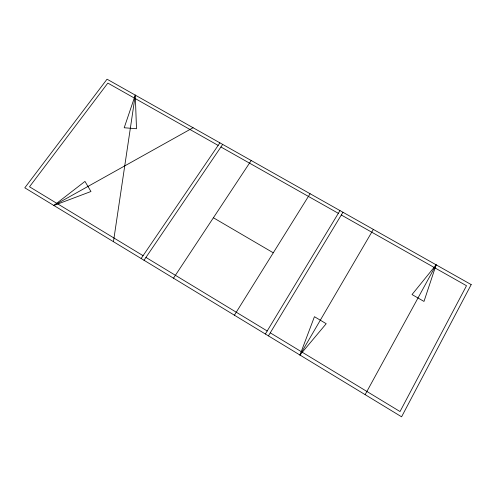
<?xml version="1.0" encoding="UTF-8"?>
<svg xmlns="http://www.w3.org/2000/svg" width="496" height="496" viewBox="0 0 496 496"><rect width="100%" height="100%" fill="white"/><g stroke="black" fill="none" stroke-linecap="round" stroke-linejoin="round"><path stroke-width="0.74" d="M113.46 241.695L135.278 95.12L136.499 128.731L124.198 127.763L135.278 95.12M436.139 264.821L423.987 301.425L412.033 294.55L436.139 264.821L365.137 394.649M299.956 355.037L314.439 316.696L326.213 323.708L299.956 355.037L373.358 229.406M268.429 335.879L342.947 212.257M265.36 334.013L339.983 210.583M234.397 315.196L310.093 193.725M173.495 278.182L251.212 160.512M141.137 258.515L219.895 142.848M144.007 260.264L222.673 144.417M53.872 205.48L84.965 181.406L90.973 191.499L53.872 205.48L193.08 127.726M218.147 145.409L107.837 83.086L29.512 186.781L143.071 255.669M220.931 146.983L338.334 213.317M341.298 214.991L466.5 285.727L400.024 411.55L270.264 332.835M213.398 217.763L273.277 252.799M145.942 257.412L267.195 330.975M471.2 284.599L401.593 416.807L24.8 187.817L107.043 79.193L471.2 284.599"/></g></svg>
